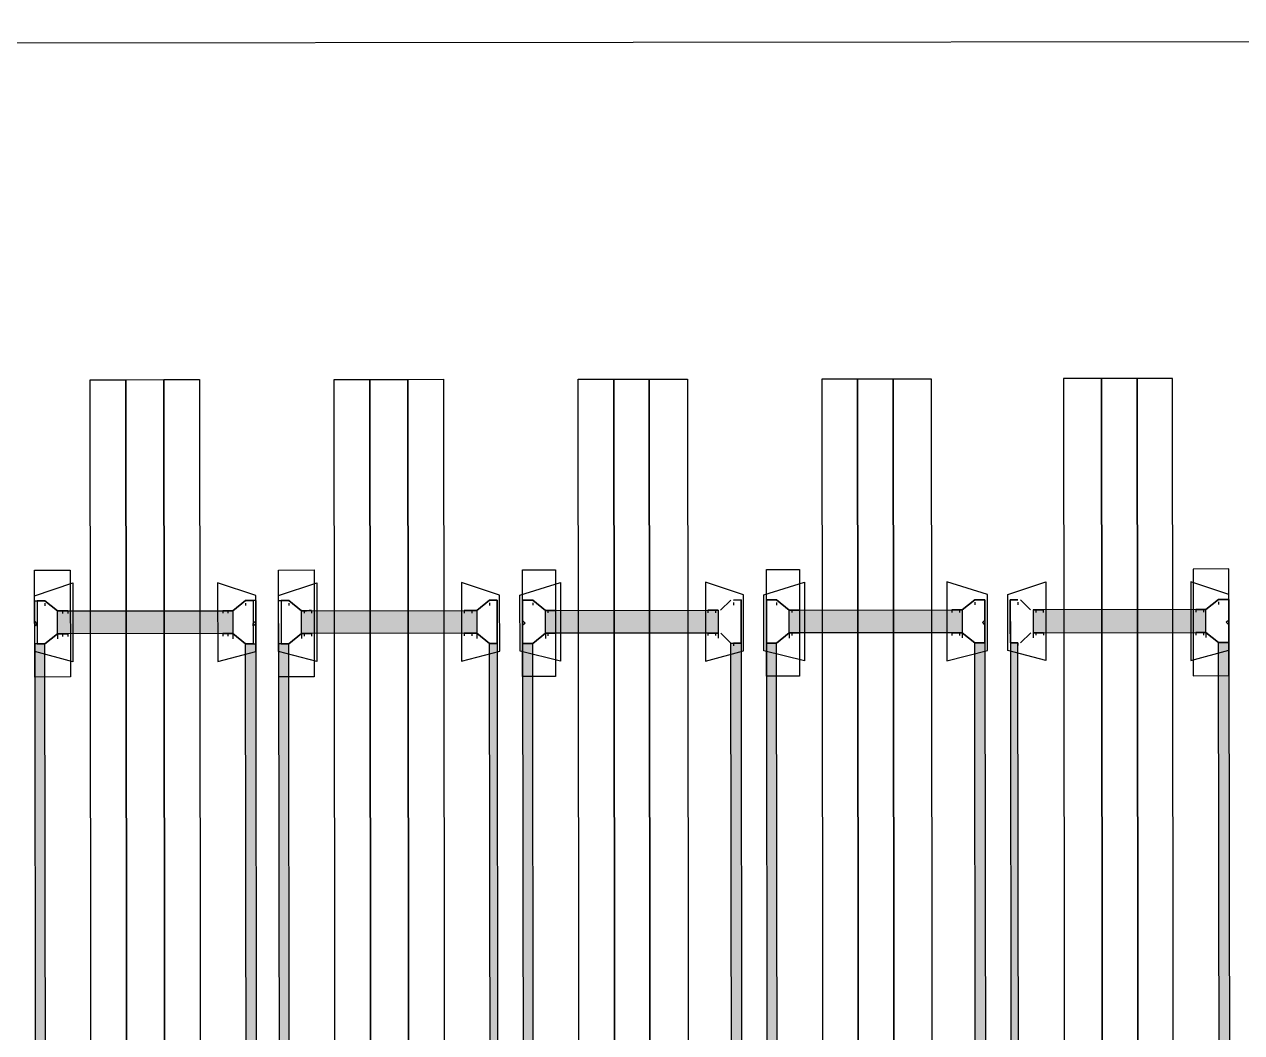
# Model space of a CAD drawing. Header units: feet. Extents: x -99009 to 3252343, y -11094690 to 9035152.
# Drawn here: x 2517594 to 2520094, y -1944857 to -1942787 of the extents above; entities that cross this region are included whole.
import ezdxf

# ---------------------------------------------------------------- set-up
doc = ezdxf.new("R2010")
doc.units = ezdxf.units.FT
doc.layers.add('1', color=1, linetype='Continuous')
doc.layers.add('JOB', color=4, linetype='Continuous')

# ---------------------------------------------------------------- blocks, each defined once
blk = doc.blocks.new('RM Stand 1')
at = {"transparency": 33554687}
for color, points in [(256, [(733127.3, -1127510.6), (734040.4, -1127489.7), (733127.3, -1127489.7)]), (256, [(733127.3, -1127510.6), (734040.4, -1127510.6), (734040.4, -1127489.7)]), (1, [(733106.4, -1127891.4), (733059.5, -1127536.6), (733059.5, -1127891.4)]), (1, [(733106.4, -1127891.4), (733106.4, -1127536.6), (733059.5, -1127536.6)]), (256, [(733127.3, -1127938.4), (734040.4, -1127922.7), (733127.3, -1127922.7)]), (256, [(733127.3, -1127938.4), (734040.4, -1127938.4), (734040.4, -1127922.7)]), (256, [(733127.3, -1127990.6), (734040.4, -1128011.4), (733127.3, -1128011.4)]), (256, [(733127.3, -1127990.6), (734040.4, -1127990.6), (734040.4, -1128011.4)]), (1, [(733106.4, -1128037.5), (733059.5, -1128392.3), (733059.5, -1128037.5)]), (1, [(733106.4, -1128037.5), (733106.4, -1128392.3), (733059.5, -1128392.3)]), (256, [(733127.3, -1128418.4), (734040.4, -1128439.3), (733127.3, -1128439.3)]), (256, [(733127.3, -1128418.4), (734040.4, -1128418.4), (734040.4, -1128439.3)]), (256, [(733127.3, -1128491.4), (734040.4, -1128512.3), (733127.3, -1128512.3)]), (256, [(733127.3, -1128491.4), (734040.4, -1128491.4), (734040.4, -1128512.3)]), (1, [(733106.4, -1128538.4), (733059.5, -1128893.2), (733059.5, -1128538.4)]), (1, [(733106.4, -1128538.4), (733106.4, -1128893.2), (733059.5, -1128893.2)]), (256, [(733127.3, -1128919.2), (734040.4, -1128940.1), (733127.3, -1128940.1)]), (256, [(733127.3, -1128919.2), (734040.4, -1128919.2), (734040.4, -1128940.1)]), (256, [(733127.3, -1128992.3), (734040.4, -1129007.9), (733127.3, -1129007.9)]), (256, [(733127.3, -1128992.3), (734040.4, -1128992.3), (734040.4, -1129007.9)]), (1, [(733106.4, -1129034), (733059.5, -1129394), (733059.5, -1129034)]), (1, [(733106.4, -1129034), (733106.4, -1129394), (733059.5, -1129394)]), (256, [(733127.3, -1129420.1), (734040.4, -1129441), (733127.3, -1129441)]), (256, [(733127.3, -1129420.1), (734040.4, -1129420.1), (734040.4, -1129441)]), (256, [(733127.3, -1129487.9), (734040.4, -1129508.8), (733127.3, -1129508.8)]), (256, [(733127.3, -1129487.9), (734040.4, -1129487.9), (734040.4, -1129508.8)]), (1, [(733106.4, -1129534.9), (733059.5, -1129894.9), (733059.5, -1129534.9)]), (1, [(733106.4, -1129534.9), (733106.4, -1129894.9), (733059.5, -1129894.9)]), (256, [(733127.3, -1129921), (734040.4, -1129941.9), (733127.3, -1129941.9)]), (256, [(733127.3, -1129921), (734040.4, -1129921), (734040.4, -1129941.9)])]:
    blk.add_hatch(color=color, dxfattribs=at).paths.add_polyline_path(points)
for points in [[(732976, -1127489.7), (732976, -1127562.7), (733195.1, -1127562.7), (733195.1, -1127489.7), (732976, -1127489.7)], [(733028.2, -1127489.7), (733002.1, -1127567.9), (733163.8, -1127567.9), (733143, -1127489.7), (733028.2, -1127489.7)], [(733038.6, -1127489.7), (733127.3, -1127489.7)], [(733038.6, -1127510.6), (733038.6, -1127489.7), (733038.6, -1127510.6)], [(733038.6, -1127489.7), (733080.4, -1127489.7), (733038.6, -1127489.7)], [(733085.6, -1127494.9), (733080.4, -1127489.7), (733085.6, -1127489.7)], [(733085.6, -1127494.9), (733090.8, -1127489.7), (733085.6, -1127489.7)], [(733090.8, -1127489.7), (733127.3, -1127489.7), (733090.8, -1127489.7)], [(733127.3, -1127489.7), (734040.4, -1127489.7), (734040.4, -1127510.6), (733127.3, -1127510.6), (733127.3, -1127489.7)], [(733127.3, -1127489.7), (733127.3, -1127510.6), (733127.3, -1127489.7)], [(733059.5, -1127536.6), (733038.6, -1127510.6), (733059.5, -1127536.6)], [(733043.8, -1127510.6), (733049, -1127510.6)], [(733127.3, -1127510.6), (733106.4, -1127536.6), (733127.3, -1127510.6)], [(733059.5, -1127541.9), (733059.5, -1127536.6), (733059.5, -1127541.9)], [(733106.4, -1127891.4), (733106.4, -1127536.6), (733059.5, -1127536.6), (733059.5, -1127891.4), (733106.4, -1127891.4)], [(733106.4, -1127536.6), (733111.7, -1127536.6)], [(733106.4, -1127536.6), (733106.4, -1127541.9), (733106.4, -1127536.6)], [(733111.7, -1127536.6), (733116.9, -1127536.6)], [(733059.5, -1127552.3), (733059.5, -1127547.1), (733059.5, -1127541.9), (733059.5, -1127547.1), (733059.5, -1127552.3)], [(733059.5, -1127541.9), (733064.7, -1127541.9)], [(733059.5, -1127552.3), (733059.5, -1127557.5), (733059.5, -1127552.3)], [(733059.5, -1127557.5), (733064.7, -1127557.5)], [(733106.4, -1127552.3), (733106.4, -1127547.1), (733106.4, -1127541.9), (733106.4, -1127547.1), (733106.4, -1127552.3)], [(733106.4, -1127541.9), (733111.7, -1127541.9)], [(733106.4, -1127541.9), (733111.7, -1127541.9)], [(733106.4, -1127552.3), (733106.4, -1127557.5), (733106.4, -1127552.3)], [(733106.4, -1127557.5), (733111.7, -1127557.5)], [(732584.7, -1127677.5), (738584.7, -1127677.5), (738584.7, -1127604.5), (732584.7, -1127604.5), (732584.7, -1127677.5)], [(732584.7, -1127750.6), (738584.7, -1127750.6), (738584.7, -1127677.5), (732584.7, -1127677.5), (732584.7, -1127750.6)], [(732584.7, -1127828.8), (738584.7, -1127828.8), (738584.7, -1127750.6), (732584.7, -1127750.6), (732584.7, -1127828.8)], [(733028.2, -1127943.6), (733002.1, -1127865.3), (733163.8, -1127865.3), (733143, -1127943.6), (733028.2, -1127943.6)], [(733059.5, -1127881), (733059.5, -1127870.6), (733059.5, -1127881)], [(733059.5, -1127870.6), (733064.7, -1127870.6)], [(733059.5, -1127881), (733059.5, -1127886.2), (733059.5, -1127881)], [(733059.5, -1127886.2), (733064.7, -1127886.2)], [(733059.5, -1127886.2), (733059.5, -1127891.4), (733059.5, -1127886.2)], [(733106.4, -1127881), (733106.4, -1127870.6), (733106.4, -1127881)], [(733106.4, -1127870.6), (733111.7, -1127870.6)], [(733106.4, -1127881), (733106.4, -1127886.2), (733106.4, -1127881)], [(733106.4, -1127886.2), (733111.7, -1127886.2)], [(733106.4, -1127891.4), (733106.4, -1127886.2), (733106.4, -1127891.4)], [(733106.4, -1127886.2), (733111.7, -1127886.2)], [(733059.5, -1127896.6), (733038.6, -1127917.5), (733059.5, -1127896.6)], [(733059.5, -1127891.4), (733064.7, -1127891.4)], [(733106.4, -1127891.4), (733111.7, -1127891.4)], [(733127.3, -1127917.5), (733106.4, -1127896.6), (733127.3, -1127917.5)], [(733111.7, -1127891.4), (733116.9, -1127891.4)], [(733038.6, -1127922.7), (733038.6, -1127938.4), (733038.6, -1127922.7)], [(733038.6, -1127938.4), (733127.3, -1127938.4)], [(733038.6, -1127938.4), (733080.4, -1127938.4), (733038.6, -1127938.4)], [(733043.8, -1127922.7), (733049, -1127922.7)], [(733080.4, -1127938.4), (733085.6, -1127938.4), (733080.4, -1127938.4)], [(733085.6, -1127938.4), (733090.8, -1127938.4), (733085.6, -1127938.4)], [(733090.8, -1127938.4), (733127.3, -1127938.4), (733090.8, -1127938.4)], [(733127.3, -1127938.4), (734040.4, -1127938.4), (734040.4, -1127922.7), (733127.3, -1127922.7), (733127.3, -1127938.4)], [(733127.3, -1127938.4), (733127.3, -1127922.7), (733127.3, -1127938.4)], [(733127.3, -1127922.7), (733132.5, -1127922.7)], [(733028.2, -1127985.3), (733002.1, -1128068.8), (733163.8, -1128068.8), (733143, -1127985.3), (733028.2, -1127985.3)], [(733038.6, -1127990.6), (733127.3, -1127990.6)], [(733038.6, -1128011.4), (733038.6, -1127990.6), (733038.6, -1128011.4)], [(733038.6, -1127990.6), (733080.4, -1127990.6), (733038.6, -1127990.6)], [(733059.5, -1128037.5), (733038.6, -1128011.4), (733059.5, -1128037.5)], [(733043.8, -1128011.4), (733049, -1128011.4)], [(733085.6, -1127995.8), (733080.4, -1127990.6), (733085.6, -1127990.6)], [(733085.6, -1127995.8), (733090.8, -1127990.6), (733085.6, -1127990.6)], [(733090.8, -1127990.6), (733127.3, -1127990.6), (733090.8, -1127990.6)], [(733127.3, -1128011.4), (733106.4, -1128037.5), (733127.3, -1128011.4)], [(733127.3, -1127990.6), (734040.4, -1127990.6), (734040.4, -1128011.4), (733127.3, -1128011.4), (733127.3, -1127990.6)], [(733127.3, -1127990.6), (733127.3, -1128011.4), (733127.3, -1127990.6)], [(733059.5, -1128042.7), (733059.5, -1128037.5), (733059.5, -1128042.7)], [(733106.4, -1128037.5), (733106.4, -1128392.3), (733059.5, -1128392.3), (733059.5, -1128037.5), (733106.4, -1128037.5)], [(733106.4, -1128037.5), (733111.7, -1128037.5)], [(733106.4, -1128037.5), (733106.4, -1128042.7), (733106.4, -1128037.5)], [(733111.7, -1128037.5), (733116.9, -1128037.5)], [(733059.5, -1128053.2), (733059.5, -1128047.9), (733059.5, -1128042.7), (733059.5, -1128047.9), (733059.5, -1128053.2)], [(733059.5, -1128042.7), (733064.7, -1128042.7)], [(733059.5, -1128053.2), (733059.5, -1128058.4), (733059.5, -1128053.2)], [(733059.5, -1128058.4), (733064.7, -1128058.4)], [(733106.4, -1128053.2), (733106.4, -1128047.9), (733106.4, -1128042.7), (733106.4, -1128047.9), (733106.4, -1128053.2)], [(733106.4, -1128042.7), (733111.7, -1128042.7)], [(733106.4, -1128042.7), (733111.7, -1128042.7)], [(733106.4, -1128053.2), (733106.4, -1128058.4), (733106.4, -1128053.2)], [(733106.4, -1128058.4), (733111.7, -1128058.4)], [(732584.7, -1128100.1), (738584.7, -1128100.1), (738584.7, -1128178.4), (732584.7, -1128178.4), (732584.7, -1128100.1)], [(732584.7, -1128178.4), (738584.7, -1128178.4), (738584.7, -1128251.4), (732584.7, -1128251.4), (732584.7, -1128178.4)], [(732584.7, -1128251.4), (738584.7, -1128251.4), (738584.7, -1128324.5), (732584.7, -1128324.5), (732584.7, -1128251.4)], [(733028.2, -1128444.5), (733002.1, -1128361), (733163.8, -1128361), (733143, -1128444.5), (733028.2, -1128444.5)], [(732976, -1128439.3), (732976, -1128371.4), (733195.1, -1128371.4), (733195.1, -1128439.3), (732976, -1128439.3)], [(733059.5, -1128376.6), (733059.5, -1128371.4), (733059.5, -1128376.6)], [(733059.5, -1128371.4), (733064.7, -1128371.4)], [(733059.5, -1128376.6), (733059.5, -1128381.9), (733059.5, -1128387.1), (733059.5, -1128381.9), (733059.5, -1128376.6)], [(733059.5, -1128387.1), (733064.7, -1128387.1)], [(733059.5, -1128387.1), (733059.5, -1128392.3), (733059.5, -1128387.1)], [(733106.4, -1128376.6), (733106.4, -1128371.4), (733106.4, -1128376.6)], [(733106.4, -1128371.4), (733111.7, -1128371.4)], [(733106.4, -1128376.6), (733106.4, -1128381.9), (733106.4, -1128387.1), (733106.4, -1128381.9), (733106.4, -1128376.6)], [(733106.4, -1128387.1), (733111.7, -1128387.1)], [(733106.4, -1128392.3), (733106.4, -1128387.1), (733106.4, -1128392.3)], [(733106.4, -1128387.1), (733111.7, -1128387.1)], [(733059.5, -1128392.3), (733038.6, -1128418.4), (733059.5, -1128392.3)], [(733127.3, -1128418.4), (733106.4, -1128392.3), (733127.3, -1128418.4)], [(733106.4, -1128392.3), (733111.7, -1128392.3)], [(733111.7, -1128392.3), (733116.9, -1128392.3)], [(733038.6, -1128418.4), (733038.6, -1128439.3), (733038.6, -1128418.4)], [(733038.6, -1128439.3), (733127.3, -1128439.3)], [(733038.6, -1128439.3), (733080.4, -1128439.3), (733038.6, -1128439.3)], [(733043.8, -1128418.4), (733049, -1128418.4)], [(733080.4, -1128439.3), (733085.6, -1128439.3), (733080.4, -1128439.3)], [(733085.6, -1128439.3), (733090.8, -1128439.3), (733085.6, -1128439.3)], [(733090.8, -1128439.3), (733127.3, -1128439.3), (733090.8, -1128439.3)], [(733127.3, -1128439.3), (734040.4, -1128439.3), (734040.4, -1128418.4), (733127.3, -1128418.4), (733127.3, -1128439.3)], [(733127.3, -1128439.3), (733127.3, -1128418.4), (733127.3, -1128439.3)], [(733028.2, -1128486.2), (733002.1, -1128564.5), (733163.8, -1128564.5), (733143, -1128486.2), (733028.2, -1128486.2)], [(733038.6, -1128491.4), (733127.3, -1128491.4)], [(733038.6, -1128507.1), (733038.6, -1128491.4), (733038.6, -1128507.1)], [(733038.6, -1128491.4), (733080.4, -1128491.4), (733038.6, -1128491.4)], [(733059.5, -1128533.2), (733038.6, -1128512.3), (733059.5, -1128533.2)], [(733043.8, -1128507.1), (733049, -1128507.1)], [(733080.4, -1128491.4), (733085.6, -1128491.4), (733080.4, -1128491.4)], [(733085.6, -1128491.4), (733090.8, -1128491.4), (733085.6, -1128491.4)], [(733090.8, -1128491.4), (733127.3, -1128491.4), (733090.8, -1128491.4)], [(733127.3, -1128512.3), (733106.4, -1128533.2), (733127.3, -1128512.3)], [(733127.3, -1128491.4), (734040.4, -1128491.4), (734040.4, -1128512.3), (733127.3, -1128512.3), (733127.3, -1128491.4)], [(733127.3, -1128491.4), (733127.3, -1128507.1), (733127.3, -1128491.4)], [(733127.3, -1128507.1), (733132.5, -1128507.1)], [(733059.5, -1128543.6), (733059.5, -1128538.4), (733059.5, -1128543.6)], [(733059.5, -1128538.4), (733064.7, -1128538.4)], [(733106.4, -1128538.4), (733106.4, -1128893.2), (733059.5, -1128893.2), (733059.5, -1128538.4), (733106.4, -1128538.4)], [(733106.4, -1128538.4), (733111.7, -1128538.4)], [(733106.4, -1128538.4), (733106.4, -1128543.6), (733106.4, -1128538.4)], [(733111.7, -1128538.4), (733116.9, -1128538.4)], [(733059.5, -1128548.8), (733059.5, -1128543.6), (733059.5, -1128548.8)], [(733059.5, -1128543.6), (733064.7, -1128543.6)], [(733059.5, -1128548.8), (733059.5, -1128559.3), (733059.5, -1128548.8)], [(733059.5, -1128559.3), (733064.7, -1128559.3)], [(733106.4, -1128548.8), (733106.4, -1128543.6), (733106.4, -1128548.8)], [(733106.4, -1128543.6), (733111.7, -1128543.6)], [(733106.4, -1128543.6), (733111.7, -1128543.6)], [(733106.4, -1128548.8), (733106.4, -1128559.3), (733106.4, -1128548.8)], [(733106.4, -1128559.3), (733111.7, -1128559.3)], [(732584.7, -1128601), (738584.7, -1128601), (738584.7, -1128679.2), (732584.7, -1128679.2), (732584.7, -1128601)], [(732584.7, -1128679.2), (738584.7, -1128679.2), (738584.7, -1128752.3), (732584.7, -1128752.3), (732584.7, -1128679.2)], [(732584.7, -1128752.3), (738584.7, -1128752.3), (738584.7, -1128825.3), (732584.7, -1128825.3), (732584.7, -1128752.3)], [(733028.2, -1128945.3), (733002.1, -1128861.9), (733163.8, -1128861.9), (733143, -1128945.3), (733028.2, -1128945.3)], [(732976, -1128940.1), (732976, -1128872.3), (733195.1, -1128872.3), (733195.1, -1128940.1), (732976, -1128940.1)], [(733059.5, -1128877.5), (733059.5, -1128872.3), (733059.5, -1128877.5)], [(733059.5, -1128872.3), (733064.7, -1128872.3)], [(733059.5, -1128877.5), (733059.5, -1128882.7), (733059.5, -1128887.9), (733059.5, -1128882.7), (733059.5, -1128877.5)], [(733059.5, -1128887.9), (733064.7, -1128887.9)], [(733059.5, -1128887.9), (733059.5, -1128893.2), (733059.5, -1128887.9)], [(733106.4, -1128877.5), (733106.4, -1128872.3), (733106.4, -1128877.5)], [(733106.4, -1128872.3), (733111.7, -1128872.3)], [(733106.4, -1128877.5), (733106.4, -1128882.7), (733106.4, -1128887.9), (733106.4, -1128882.7), (733106.4, -1128877.5)], [(733106.4, -1128887.9), (733111.7, -1128887.9)], [(733106.4, -1128893.2), (733106.4, -1128887.9), (733106.4, -1128893.2)], [(733106.4, -1128887.9), (733111.7, -1128887.9)], [(733059.5, -1128893.2), (733038.6, -1128919.2), (733059.5, -1128893.2)], [(733127.3, -1128919.2), (733106.4, -1128893.2), (733127.3, -1128919.2)], [(733106.4, -1128893.2), (733111.7, -1128893.2)], [(733111.7, -1128893.2), (733116.9, -1128893.2)], [(733038.6, -1128919.2), (733038.6, -1128940.1), (733038.6, -1128919.2)], [(733043.8, -1128919.2), (733049, -1128919.2)], [(733085.6, -1128934.9), (733080.4, -1128940.1), (733085.6, -1128940.1)], [(733085.6, -1128934.9), (733090.8, -1128940.1), (733085.6, -1128940.1)], [(733127.3, -1128940.1), (734040.4, -1128940.1), (734040.4, -1128919.2), (733127.3, -1128919.2), (733127.3, -1128940.1)], [(733127.3, -1128940.1), (733127.3, -1128919.2), (733127.3, -1128940.1)], [(733038.6, -1128940.1), (733127.3, -1128940.1)], [(733038.6, -1128940.1), (733080.4, -1128940.1), (733038.6, -1128940.1)], [(733090.8, -1128940.1), (733127.3, -1128940.1), (733090.8, -1128940.1)], [(733028.2, -1128987.1), (733002.1, -1129065.3), (733163.8, -1129065.3), (733143, -1128987.1), (733028.2, -1128987.1)], [(733038.6, -1128992.3), (733127.3, -1128992.3)], [(733038.6, -1129007.9), (733038.6, -1128992.3), (733038.6, -1129007.9)], [(733038.6, -1128992.3), (733080.4, -1128992.3), (733038.6, -1128992.3)], [(733059.5, -1129034), (733038.6, -1129007.9), (733059.5, -1129034)], [(733043.8, -1129007.9), (733049, -1129007.9)], [(733080.4, -1128992.3), (733085.6, -1128992.3), (733080.4, -1128992.3)], [(733085.6, -1128992.3), (733090.8, -1128992.3), (733085.6, -1128992.3)], [(733090.8, -1128992.3), (733127.3, -1128992.3), (733090.8, -1128992.3)], [(733127.3, -1129007.9), (733106.4, -1129034), (733127.3, -1129007.9)], [(733127.3, -1128992.3), (734040.4, -1128992.3), (734040.4, -1129007.9), (733127.3, -1129007.9), (733127.3, -1128992.3)], [(733127.3, -1128992.3), (733127.3, -1129007.9), (733127.3, -1128992.3)], [(733059.5, -1129044.5), (733059.5, -1129034), (733059.5, -1129044.5)], [(733106.4, -1129034), (733106.4, -1129394), (733059.5, -1129394), (733059.5, -1129034), (733106.4, -1129034)], [(733106.4, -1129034), (733111.7, -1129034)], [(733106.4, -1129034), (733106.4, -1129044.5), (733106.4, -1129034)], [(733111.7, -1129034), (733116.9, -1129034)], [(733059.5, -1129049.7), (733059.5, -1129044.5), (733059.5, -1129049.7)], [(733059.5, -1129044.5), (733064.7, -1129044.5)], [(733059.5, -1129049.7), (733059.5, -1129060.1), (733059.5, -1129049.7)], [(733059.5, -1129060.1), (733064.7, -1129060.1)], [(733106.4, -1129049.7), (733106.4, -1129044.5), (733106.4, -1129049.7)], [(733106.4, -1129044.5), (733111.7, -1129044.5)], [(733106.4, -1129044.5), (733111.7, -1129044.5)], [(733106.4, -1129049.7), (733106.4, -1129060.1), (733106.4, -1129049.7)], [(733106.4, -1129060.1), (733111.7, -1129060.1)], [(732584.7, -1129101.9), (738584.7, -1129101.9), (738584.7, -1129174.9), (732584.7, -1129174.9), (732584.7, -1129101.9)], [(732584.7, -1129174.9), (738584.7, -1129174.9), (738584.7, -1129253.2), (732584.7, -1129253.2), (732584.7, -1129174.9)], [(732584.7, -1129253.2), (738584.7, -1129253.2), (738584.7, -1129326.2), (732584.7, -1129326.2), (732584.7, -1129253.2)], [(733028.2, -1129441), (733002.1, -1129362.7), (733163.8, -1129362.7), (733143, -1129441), (733028.2, -1129441)], [(732976, -1129441), (732976, -1129367.9), (733195.1, -1129367.9), (733195.1, -1129441), (732976, -1129441)], [(733059.5, -1129378.4), (733059.5, -1129373.2), (733059.5, -1129378.4)], [(733059.5, -1129373.2), (733064.7, -1129373.2)], [(733059.5, -1129378.4), (733059.5, -1129383.6), (733059.5, -1129388.8), (733059.5, -1129383.6), (733059.5, -1129378.4)], [(733059.5, -1129388.8), (733064.7, -1129388.8)], [(733059.5, -1129388.8), (733059.5, -1129394), (733059.5, -1129388.8)], [(733106.4, -1129378.4), (733106.4, -1129373.2), (733106.4, -1129378.4)], [(733106.4, -1129373.2), (733111.7, -1129373.2)], [(733106.4, -1129378.4), (733106.4, -1129383.6), (733106.4, -1129388.8), (733106.4, -1129383.6), (733106.4, -1129378.4)], [(733106.4, -1129388.8), (733111.7, -1129388.8)], [(733106.4, -1129394), (733106.4, -1129388.8), (733106.4, -1129394)], [(733106.4, -1129388.8), (733111.7, -1129388.8)], [(733059.5, -1129394), (733038.6, -1129420.1), (733059.5, -1129394)], [(733127.3, -1129420.1), (733106.4, -1129394), (733127.3, -1129420.1)], [(733106.4, -1129394), (733111.7, -1129394)], [(733111.7, -1129394), (733116.9, -1129394)], [(733127.3, -1129441), (734040.4, -1129441), (734040.4, -1129420.1), (733127.3, -1129420.1), (733127.3, -1129441), (733038.6, -1129441)], [(733038.6, -1129420.1), (733038.6, -1129435.8)], [(733038.6, -1129441), (733038.6, -1129420.1)], [(733038.6, -1129435.8), (733080.4, -1129435.8)], [(733043.8, -1129420.1), (733049, -1129420.1)], [(733080.4, -1129435.8), (733085.6, -1129435.8)], [(733085.6, -1129435.8), (733090.8, -1129435.8)], [(733085.6, -1129435.8), (733090.8, -1129435.8)], [(733090.8, -1129435.8), (733127.3, -1129435.8)], [(733127.3, -1129435.8), (733127.3, -1129420.1), (733127.3, -1129441)], [(733080.4, -1129441), (733038.6, -1129441)], [(733085.6, -1129441), (733080.4, -1129441)], [(733085.6, -1129441), (733090.8, -1129441)], [(733090.8, -1129441), (733085.6, -1129441)], [(733127.3, -1129441), (733090.8, -1129441)], [(733028.2, -1129487.9), (733002.1, -1129566.2), (733163.8, -1129566.2), (733143, -1129487.9), (733028.2, -1129487.9)], [(733038.6, -1129487.9), (733127.3, -1129487.9)], [(733038.6, -1129487.9), (733038.6, -1129508.8)], [(733080.4, -1129487.9), (733038.6, -1129487.9)], [(733080.4, -1129493.2), (733085.6, -1129493.2), (733080.4, -1129487.9)], [(733085.6, -1129487.9), (733090.8, -1129487.9)], [(733090.8, -1129493.2), (733085.6, -1129493.2), (733090.8, -1129487.9)], [(733127.3, -1129487.9), (733090.8, -1129487.9)], [(733127.3, -1129487.9), (734040.4, -1129487.9), (734040.4, -1129508.8), (733127.3, -1129508.8), (733127.3, -1129487.9)], [(733127.3, -1129493.2), (733127.3, -1129508.8), (733127.3, -1129487.9)], [(733038.6, -1129508.8), (733038.6, -1129493.2)], [(733038.6, -1129493.2), (733080.4, -1129493.2)], [(733059.5, -1129534.9), (733038.6, -1129508.8), (733059.5, -1129534.9)], [(733043.8, -1129508.8), (733049, -1129508.8)], [(733085.6, -1129493.2), (733090.8, -1129493.2)], [(733090.8, -1129493.2), (733127.3, -1129493.2)], [(733127.3, -1129508.8), (733106.4, -1129534.9), (733127.3, -1129508.8)], [(733059.5, -1129545.3), (733059.5, -1129534.9), (733059.5, -1129545.3)], [(733106.4, -1129534.9), (733106.4, -1129894.9), (733059.5, -1129894.9), (733059.5, -1129534.9), (733106.4, -1129534.9)], [(733106.4, -1129534.9), (733111.7, -1129534.9)], [(733106.4, -1129534.9), (733106.4, -1129545.3), (733106.4, -1129534.9)], [(733111.7, -1129534.9), (733116.9, -1129534.9)], [(733059.5, -1129550.6), (733059.5, -1129545.3), (733059.5, -1129550.6)], [(733059.5, -1129545.3), (733064.7, -1129545.3)], [(733059.5, -1129550.6), (733059.5, -1129555.8), (733059.5, -1129550.6)], [(733059.5, -1129555.8), (733064.7, -1129555.8)], [(733106.4, -1129550.6), (733106.4, -1129545.3), (733106.4, -1129550.6)], [(733106.4, -1129545.3), (733111.7, -1129545.3)], [(733106.4, -1129545.3), (733111.7, -1129545.3)], [(733106.4, -1129550.6), (733106.4, -1129555.8), (733106.4, -1129550.6)], [(733106.4, -1129555.8), (733111.7, -1129555.8)], [(732584.7, -1129602.7), (738584.7, -1129602.7), (738584.7, -1129675.8), (732584.7, -1129675.8), (732584.7, -1129602.7)], [(732584.7, -1129675.8), (738584.7, -1129675.8), (738584.7, -1129754), (732584.7, -1129754), (732584.7, -1129675.8)], [(732584.7, -1129754), (738584.7, -1129754), (738584.7, -1129827.1), (732584.7, -1129827.1), (732584.7, -1129754)], [(733028.2, -1129941.9), (733002.1, -1129863.6), (733163.8, -1129863.6), (733143, -1129941.9), (733028.2, -1129941.9)], [(732976, -1129941.9), (732976, -1129868.8), (733195.1, -1129868.8), (733195.1, -1129941.9), (732976, -1129941.9)], [(733059.5, -1129879.2), (733059.5, -1129874), (733059.5, -1129879.2)], [(733059.5, -1129874), (733064.7, -1129874)], [(733059.5, -1129879.2), (733059.5, -1129884.5), (733059.5, -1129879.2)], [(733059.5, -1129884.5), (733064.7, -1129884.5)], [(733059.5, -1129884.5), (733059.5, -1129894.9), (733059.5, -1129884.5)], [(733106.4, -1129879.2), (733106.4, -1129874), (733106.4, -1129879.2)], [(733106.4, -1129874), (733111.7, -1129874)], [(733106.4, -1129879.2), (733106.4, -1129884.5), (733106.4, -1129879.2)], [(733106.4, -1129884.5), (733111.7, -1129884.5)], [(733106.4, -1129894.9), (733106.4, -1129884.5), (733106.4, -1129894.9)], [(733106.4, -1129884.5), (733111.7, -1129884.5)], [(733059.5, -1129894.9), (733038.6, -1129921), (733059.5, -1129894.9)], [(733127.3, -1129921), (733106.4, -1129894.9), (733127.3, -1129921)], [(733106.4, -1129894.9), (733111.7, -1129894.9)], [(733111.7, -1129894.9), (733116.9, -1129894.9)], [(733127.3, -1129941.9), (734040.4, -1129941.9), (734040.4, -1129921), (733127.3, -1129921), (733127.3, -1129941.9), (733038.6, -1129941.9)], [(733038.6, -1129921), (733038.6, -1129936.6)], [(733038.6, -1129941.9), (733038.6, -1129921)], [(733038.6, -1129936.6), (733080.4, -1129936.6)], [(733043.8, -1129921), (733049, -1129921)], [(733080.4, -1129936.6), (733085.6, -1129936.6), (733080.4, -1129941.9)], [(733085.6, -1129936.6), (733090.8, -1129936.6)], [(733090.8, -1129936.6), (733085.6, -1129936.6), (733090.8, -1129941.9)], [(733090.8, -1129936.6), (733127.3, -1129936.6)], [(733127.3, -1129936.6), (733127.3, -1129921), (733127.3, -1129941.9)], [(733080.4, -1129941.9), (733038.6, -1129941.9)], [(733085.6, -1129941.9), (733090.8, -1129941.9)], [(733127.3, -1129941.9), (733090.8, -1129941.9)]]:
    blk.add_lwpolyline(points, dxfattribs=at)

msp = doc.modelspace()

# ---------------------------------------------------------------- linework, layer by layer
at = {"layer": '1'}
msp.add_arc((2520410.24778, -1978395.99612), 100000, 84.1346387202, 194.3871675539, dxfattribs=at)
at = {"layer": 'JOB'}
msp.add_line((2516519.3276, -1942825.69369), (2521300.81592, -1942820.26495), dxfattribs=at)

# ---------------------------------------------------------------- block references
at = {"color": 3, "rotation": 270.0650517140731}
msp.add_blockref('RM Stand 1', (3646724.07666, -1209649.34057), dxfattribs=at)

doc.saveas('drawing.dxf')
